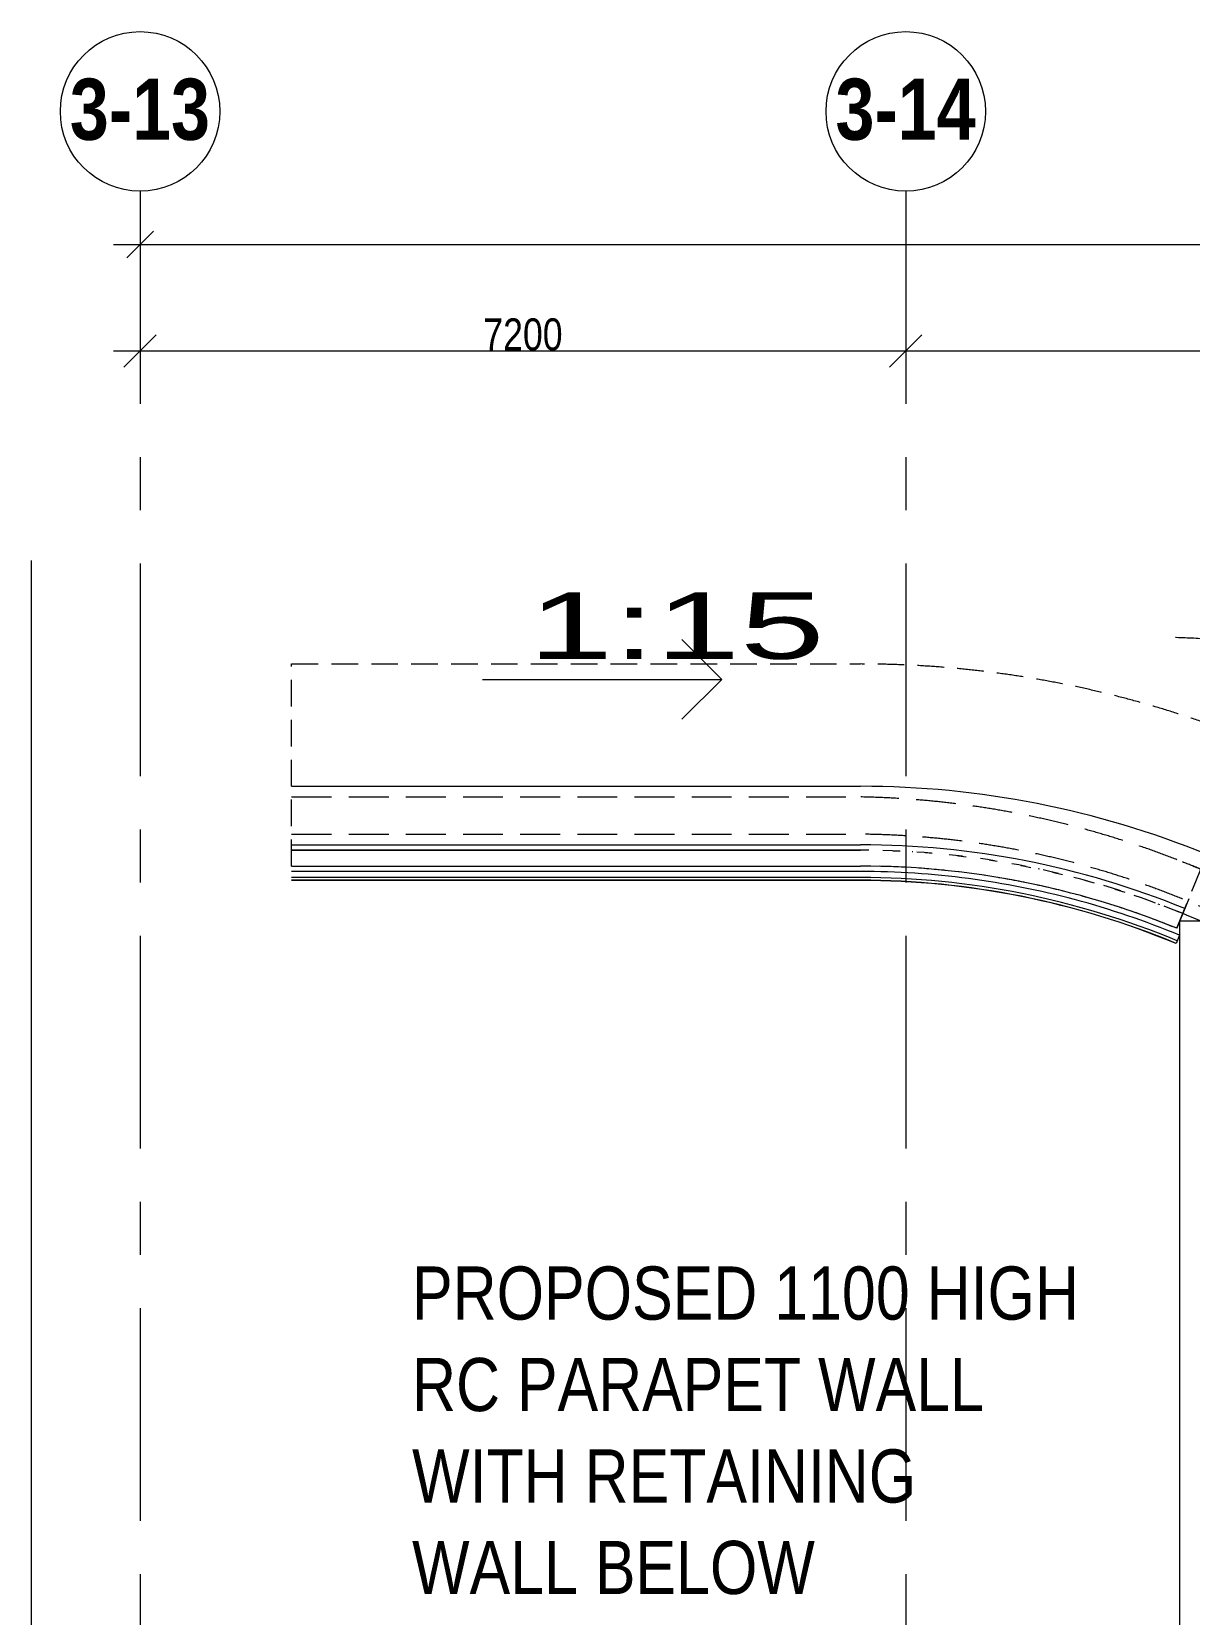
# Model space of a CAD drawing. Header units: millimetres. Extents: x 50620 to 404449, y -131543 to 97.
# Drawn here: x 318892 to 329779, y -14782 to 97 of the extents above; entities that cross this region are included whole.
import ezdxf

# ---------------------------------------------------------------- set-up
doc = ezdxf.new("R2010")
doc.units = ezdxf.units.MM
for name, pattern in [('CONTINOUS', [0]), ('DASHED', [0.75, 0.5, -0.25]), ('IDA - Grid Line', [3500, 2000, -500, 500, -500]), ('IDA - Hidden 065', [537.5, 375, -162.5])]:
    doc.linetypes.add(name, pattern=pattern)
doc.layers.get('Defpoints').update_dxf_attribs({"color": 130})
for name, color, linetype, lineweight in [('A-_ANOT----_D', 8, 'Continuous', 9), ('A-_ANOTTEXT_T', 8, 'Continuous', 0), ('A-_DETA----_E-1', 8, 'Continuous', 9), ('A-_DETA----_E-10', 8, 'IDA - Hidden 065', 9), ('A-_DETA----_E-2', 8, 'IDA - Hidden 065', 9), ('A-_DETA----_ED-1', 8, 'Continuous', 9), ('A-_FLOR----_E', 8, 'Continuous', 9), ('A-_HANR----_E3', 8, 'Continuous', 9), ('A-_WALL----_E', 8, 'Continuous', 9), ('M-_ARCHI', 8, 'Continuous', 5), ('Retaining Walls', 8, 'Continuous', 5), ('S-_ANOTGRID_E', 8, 'Continuous', 5)]:
    doc.layers.add(name, color=color, linetype=linetype, lineweight=lineweight)
doc.layers.add('S-_ANOTGRID_E-1', color=9, linetype='IDA - Grid Line', lineweight=5, true_color=0x808080)
doc.styles.add('Arial', font='arial.ttf', dxfattribs={"width": 0.8, "height": 300})
doc.styles.add('Arial Narrow_1', font='ARIALN.TTF', dxfattribs={"width": 2, "height": 300})
doc.styles.add('Arial Narrow_2', font='ARIALN.TTF', dxfattribs={"height": 90})
doc.styles.add('Arial Narrow_B', font='ARIALNB.TTF', dxfattribs={"height": 150})
doc.dimstyles.new('IDA_-_Arial_-_2_5mm_-_Black_-_Diagonal', dxfattribs={"dimscale": 304.8, "dimtxt": 300, "dimasz": 1, "dimexe": 0.82021, "dimexo": 0.410105, "dimgap": 0, "dimtad": 1, "dimdec": 0, "dimzin": 0, "dimdsep": 46, "dimtxsty": 'Arial', "dimblk1": 'OBLIQUE', "dimblk2": 'OBLIQUE', "dimsah": 1, "dimcen": 0.09, "dimdle": 0.82021, "dimadec": 6, "dimazin": 0, "dimtfac": 1, "dimtdec": 0, "dimtmove": 0, "dimatfit": 2, "dimfxl": 1, "dimtvp": 1, "dimtolj": 1, "dimtzin": 0, "dimarcsym": 2})
doc.dimstyles.new('IDA_-_Arial_-_2_5mm_-_Black_-_Diagonal_1', dxfattribs={"dimscale": 304.8, "dimtxt": 639.644359, "dimasz": 0.82021, "dimexe": 0.82021, "dimexo": 0.410105, "dimgap": 0, "dimtad": 1, "dimdec": 0, "dimzin": 0, "dimdsep": 46, "dimtxsty": 'Arial Narrow_1', "dimblk1": 'OBLIQUE', "dimblk2": 'OBLIQUE', "dimsah": 1, "dimcen": 0.09, "dimdle": 0.82021, "dimadec": 6, "dimazin": 0, "dimtfac": 1, "dimtdec": 4, "dimtix": 1, "dimtmove": 2, "dimatfit": 3, "dimfxl": 1, "dimtvp": 1, "dimtolj": 1, "dimtzin": 0, "dimarcsym": 2})

# ---------------------------------------------------------------- blocks, each defined once
blk = doc.blocks.new('M_Break Line - M_Break Line-5932153-BLK 2 2ND STOREY PLAN')
at = {"layer": 'A-_DETA----_ED-1'}
blk.add_line((350, 0), (64224, 0), dxfattribs=at)
blk = doc.blocks.new('Grid - 3_0mm Dia-3628821-BLK 2 2ND STOREY PLAN')
at = {"layer": 'S-_ANOTGRID_E'}
blk.add_circle((0, 0), 3, dxfattribs=at)
blk = doc.blocks.new('_Oblique')
at = {"color": 0, "linetype": 'ByBlock', "lineweight": -2}
blk.add_line((-0.5, -0.5), (0.5, 0.5), dxfattribs=at)
blk = doc.blocks.new('*D469')
at = {"layer": 'A-_ANOT----_D', "color": 0, "lineweight": -2, "transparency": 16777216}
for p, q in [((-65325, 26093), (-43225, 26093)), ((-65075, 26145), (-65075, 25843)), ((-43475, 26145), (-43475, 25843))]:
    blk.add_line(p, q, dxfattribs=at)
at = {"layer": 'Defpoints', "color": 0, "transparency": 16777216}
for p in [(-65075, 26270), (-43475, 26270), (-43475, 26093)]:
    blk.add_point(p, dxfattribs=at)
at = {"layer": 'A-_ANOT----_D', "color": 0, "lineweight": -2, "transparency": 16777216, "xscale": 250, "yscale": 250, "zscale": 250}
for p, rotation in [((-65075, 26093), 180.0000113478076), ((-43475, 26093), 1.134780761601936e-05)]:
    blk.add_blockref('_Oblique', p, dxfattribs=dict(at, rotation=rotation))
at = {"layer": 'A-_ANOT----_D', "color": 0, "lineweight": 5, "transparency": 16777216, "insert": (-54850, 26685), "char_height": 300, "width": 2375.82, "attachment_point": 1, "rotation": 0, "line_spacing_factor": 0.974696, "style": 'Arial Narrow_1'}
blk.add_mtext('\\A1;21600', dxfattribs=at)
blk = doc.blocks.new('*D433')
at = {"layer": 'A-_ANOT----_D', "color": 0, "lineweight": -2, "transparency": 16777216}
for p, q in [((-65325, 25093), (-57625, 25093)), ((-65075, 25145), (-65075, 24843)), ((-57875, 25145), (-57875, 24843))]:
    blk.add_line(p, q, dxfattribs=at)
at = {"layer": 'Defpoints', "color": 0, "transparency": 16777216}
for p in [(-65075, 25270), (-57875, 25270), (-57875, 25093)]:
    blk.add_point(p, dxfattribs=at)
at = {"layer": 'A-_ANOT----_D', "color": 0, "lineweight": -2, "transparency": 16777216, "xscale": 304.8, "yscale": 304.8, "zscale": 304.8}
for p, rotation in [((-65075, 25093), 180.0000113478076), ((-57875, 25093), 1.134780761601936e-05)]:
    blk.add_blockref('_Oblique', p, dxfattribs=dict(at, rotation=rotation))
at = {"layer": 'A-_ANOT----_D', "color": 0, "lineweight": 5, "transparency": 16777216, "insert": (-61475, 25247), "char_height": 300, "width": 1900.66, "attachment_point": 5, "rotation": 0, "style": 'Arial'}
blk.add_mtext('\\A1;7200', dxfattribs=at)
blk = doc.blocks.new('*D434')
at = {"layer": 'A-_ANOT----_D', "color": 0, "lineweight": -2, "transparency": 16777216}
for p, q in [((-58125, 25093), (-50425, 25093)), ((-57875, 25145), (-57875, 24843)), ((-50675, 25145), (-50675, 24843))]:
    blk.add_line(p, q, dxfattribs=at)
at = {"layer": 'Defpoints', "color": 0, "transparency": 16777216}
for p in [(-57875, 25270), (-50675, 25270), (-50675, 25093)]:
    blk.add_point(p, dxfattribs=at)
at = {"layer": 'A-_ANOT----_D', "color": 0, "lineweight": -2, "transparency": 16777216, "xscale": 304.8, "yscale": 304.8, "zscale": 304.8}
for p, rotation in [((-57875, 25093), 180.0000113478076), ((-50675, 25093), 1.134780761601936e-05)]:
    blk.add_blockref('_Oblique', p, dxfattribs=dict(at, rotation=rotation))
at = {"layer": 'A-_ANOT----_D', "color": 0, "lineweight": 5, "transparency": 16777216, "insert": (-54275, 25247), "char_height": 300, "width": 1900.66, "attachment_point": 5, "rotation": 0, "style": 'Arial'}
blk.add_mtext('\\A1;7200', dxfattribs=at)
blk = doc.blocks.new('ARCHI 2ND_2024 09 11')
at = {"layer": 'A-_ANOT----_D', "color": 8, "lineweight": 5}
for p, q in [((-59605.6, 22005.2), (-59980.6, 22380.2)), ((-61855.6, 22005.2), (-59605.6, 22005.2)), ((-59605.6, 22005.2), (-59980.6, 21630.2))]:
    blk.add_line(p, q, dxfattribs=at)
at = {"layer": 'A-_DETA----_E-1', "color": 8, "lineweight": 5}
blk.add_arc((-58300, 12400), 8000, 65.16038, 67.74786, dxfattribs=at)
at = {"layer": 'A-_DETA----_E-10', "lineweight": 5}
blk.add_arc((-55500, 15900), 6500, 0, 90, dxfattribs=at)
at = {"layer": 'A-_DETA----_E-2', "color": 8, "lineweight": 5}
for p, q in [((-63650, 20900), (-58300, 20900)), ((-63650, 20550), (-58300, 20550))]:
    blk.add_line(p, q, dxfattribs=at)
for centre, radius, start, end in [((-58461.6, 12289.4), 8612.2, 357.12874, 88.90499), ((-58382.1, 12313), 8237.4, 356.77775, 89.42861)]:
    blk.add_arc(centre, radius, start, end, dxfattribs=at)
at = {"layer": 'A-_FLOR----_E', "color": 8, "lineweight": 5}
for p, q in [((-63650, 20400), (-58300, 20400)), ((-58300, 20400), (-63650, 20400)), ((-58221.9, 20399.6), (-58300, 20400)), ((-57807.3, 20384.8), (-57816, 20385.3)), ((-56617.7, 20221.1), (-56631.2, 20224)), ((-55503.6, 19895.3), (-55487.8, 19889.4)), ((-55337.5, 19831.3), (-55300, 19816.2))]:
    blk.add_line(p, q, dxfattribs=at)
at = {"layer": 'A-_FLOR----_E', "color": 8, "lineweight": 5, "flags": 128}
for points in [[(-57930.8, 20391.5), (-58000.8, 20394.4), (-58090, 20397.2)], [(-57996.6, 20394.2), (-57992.6, 20394.1), (-57926.4, 20391.3)], [(-57633.4, 20372.2), (-57702, 20377.6), (-57771, 20382.5)], [(-57693.7, 20377), (-57685.6, 20376.4), (-57625.5, 20371.5)], [(-57342.9, 20342.5), (-57404, 20349.7), (-57468, 20356.6)], [(-57391.6, 20348.3), (-57379.5, 20346.9), (-57305.6, 20338)], [(-57041.6, 20300.4), (-57107.3, 20310.6), (-57172.4, 20320.1)], [(-57090.8, 20308.1), (-57074.8, 20305.6), (-57015.7, 20296.2)], [(-56744.1, 20247.2), (-56812.3, 20260.5), (-56878.9, 20272.8)], [(-56791.8, 20256.5), (-56771.9, 20252.7), (-56698.2, 20238)], [(-56438, 20180.3), (-56519.3, 20199.3), (-56583.2, 20213.6)], [(-56494.9, 20193.7), (-56471.2, 20188.2), (-56401.2, 20171.4)], [(-56161.3, 20108.8), (-56228.9, 20127.3), (-56294, 20144.4)], [(-56200.6, 20119.6), (-56173.3, 20112.1), (-56104.1, 20092.7)], [(-55851.2, 20016), (-55941.3, 20044.4), (-56013.5, 20066.3)], [(-55909.3, 20034.4), (-55878.5, 20024.7), (-55813.4, 20003.8)], [(-55597.4, 19929.7), (-55657, 19950.8), (-55726.2, 19974.7)], [(-55621.5, 19938.3), (-55587.2, 19926), (-55529.3, 19904.9)], [(-55292.1, 19813), (-55376.5, 19846.7), (-55443.8, 19872.8)]]:
    blk.add_lwpolyline(points, dxfattribs=at)
at = {"layer": 'A-_FLOR----_E', "color": 8, "lineweight": 5}
blk.add_arc((-58300, 12400), 8000, 67.50763, 67.97569, dxfattribs=at)
at = {"layer": 'A-_HANR----_E3', "color": 8, "lineweight": 5}
blk.add_line((-55300, 19599.8), (-55332.4, 19521.7), dxfattribs=at)
for points in [[(-56286.7, 19934.7, 0.0649674), (-58300.1, 20200), (-63650, 20200)], [(-56286.7, 19934.7, 0.0649674), (-58300.1, 20200), (-63650, 20200)], [(-55321.8, 19547.3, 0.0984108), (-58300.2, 20143.1), (-63650, 20143.1)], [(-55331.8, 19523.2, 0.0984103), (-58300.2, 20117), (-63650, 20117)], [(-55332.4, 19521.7, 0.0984102), (-58300.2, 20115.4), (-63650, 20115.4)], [(-55300, 19599.8, 0.0332321), (-56286.7, 19934.7)]]:
    blk.add_lwpolyline(points, format="xyb", dxfattribs=at)
at = {"layer": 'A-_WALL----_E', "color": 8, "lineweight": 5}
for p, q in [((-55300, 19732.1), (-55300, -28550)), ((-55100, 19732.1), (-55300, 19732.1))]:
    blk.add_line(p, q, dxfattribs=at)
at = {"layer": 'Retaining Walls', "color": 8, "linetype": 'DASHED', "lineweight": 5, "ltscale": 500}
for p, q in [((-63650, 22150), (-58300, 22150)), ((-63650, 22150), (-58300, 22150)), ((-63650, 20250), (-63650, 22150)), ((-55327.1, 19665.7), (-54598.3, 21448.9)), ((-55327.1, 19665.7), (-54608.3, 21424.5)), ((-63650, 20450), (-58300, 20450)), ((-63650, 20400), (-63650, 20399.8)), ((-63650, 20250), (-58300, 20250))]:
    blk.add_line(p, q, dxfattribs=at)
at = {"layer": 'Retaining Walls', "color": 8, "linetype": 'CONTINOUS', "lineweight": 5, "ltscale": 500}
for p, q in [((-63650, 21000), (-58300, 21000)), ((-63650, 20450), (-58300, 20450)), ((-63650, 20250), (-58300, 20250)), ((-55213.6, 19943.4), (-55327.1, 19665.7))]:
    blk.add_line(p, q, dxfattribs=at)
at = {"layer": 'Retaining Walls', "color": 8, "linetype": 'DASHED', "lineweight": 5, "ltscale": 500}
blk.add_lwpolyline([(-63650, 20399.8), (-63650, 20400)], dxfattribs=at)
for radius, end in [(9760.6, 89.9922), (9760.6, 89.9922), (7860.6, 89.9922), (8460.6, 69.0289)]:
    blk.add_arc((-58301.1, 12389.4), radius, 67.76926, end, dxfattribs=at)
at = {"layer": 'Retaining Walls', "color": 8, "linetype": 'CONTINOUS', "lineweight": 5, "ltscale": 500}
for radius in [8610.6, 8060.6, 7860.6]:
    blk.add_arc((-58301.1, 12389.4), radius, 67.76926, 89.9922, dxfattribs=at)
at = {"layer": 'S-_ANOTGRID_E-1', "color": 8, "lineweight": 5}
for p, q in [((-65075, 26594.8), (-65075, -93697.5)), ((-57875, 26594.8), (-57875, -93697.5))]:
    blk.add_line(p, q, dxfattribs=at)
at = {"layer": 'A-_DETA----_ED-1', "color": 8, "lineweight": 5, "rotation": 90.0000000000585}
blk.add_blockref('M_Break Line - M_Break Line-5932153-BLK 2 2ND STOREY PLAN', (-66095, -41100), dxfattribs=at)
at = {"layer": 'S-_ANOTGRID_E', "color": 8, "lineweight": 5, "xscale": 249.9999999999999, "yscale": 249.9999999999999, "zscale": 249.9999999999999, "rotation": 180.0000000000585}
for p in [(-65075, 27344.8), (-57875, 27344.8)]:
    blk.add_blockref('Grid - 3_0mm Dia-3628821-BLK 2 2ND STOREY PLAN', p, dxfattribs=at)
at = {"layer": 'A-_ANOT----_D', "color": 8, "lineweight": 5, "insert": (-61424.6, 22823.1), "char_height": 625, "width": 1665.616, "attachment_point": 1, "line_spacing_factor": 0.974696, "style": 'Arial Narrow_1'}
blk.add_mtext('1:15', dxfattribs=at)
at = {"layer": 'A-_ANOTTEXT_T', "color": 8, "lineweight": 5, "char_height": 500, "attachment_point": 1, "style": 'Arial Narrow_2'}
for s, insert, width in [('PROPOSED 1100 HIGH ', (-62517.3, 16486.1), 7896.622), ('RC PARAPET WALL ', (-62517.3, 15626.2), 6894.512), ('WITH RETAINING ', (-62517.3, 14766.4), 6052.741), ('WALL BELOW', (-62517.3, 13906.5), 4709.914)]:
    blk.add_mtext(s, dxfattribs=dict(at, insert=insert, width=width))
at = {"layer": 'S-_ANOTGRID_E', "color": 8, "lineweight": 5, "char_height": 575, "width": 1583.333, "attachment_point": 1, "style": 'Arial Narrow_B'}
for s, insert in [('3-13', (-65735.9, 27653.4)), ('3-14', (-58535.9, 27653.4))]:
    blk.add_mtext(s, dxfattribs=dict(at, insert=insert))
at = {"layer": 'A-_ANOT----_D', "color": 8, "lineweight": 5}
dim = blk.add_linear_dim(base=(-43475, 26093.5), p1=(-65075, 26270.3), p2=(-43475, 26270.3), angle=0, dimstyle='IDA_-_Arial_-_2_5mm_-_Black_-_Diagonal_1', override={"dimpost": '<>', "dimfxl": 21600}, dxfattribs=at)
dim.commit()
dim.dimension.update_dxf_attribs({"geometry": '*D469', "text_midpoint": (-53662, 26484.6), "dimtype": 160})
for base, p1, p2, picture, middle in [((-57875, 25093.5), (-65075, 25270.3), (-57875, 25270.3), '*D433', (-61475, 25246.7)), ((-50675, 25093.5), (-57875, 25270.3), (-50675, 25270.3), '*D434', (-54275, 25246.7))]:
    dim = blk.add_linear_dim(base=base, p1=p1, p2=p2, angle=0, dimstyle='IDA_-_Arial_-_2_5mm_-_Black_-_Diagonal', override={"dimpost": '<>', "dimfxl": 7200}, dxfattribs=at)
    dim.commit()
    dim.dimension.update_dxf_attribs({"geometry": picture, "text_midpoint": middle})

msp = doc.modelspace()

# ---------------------------------------------------------------- block references
at = {"layer": 'M-_ARCHI', "lineweight": 5, "extrusion": (0.000419962, 1.0854e-05, 1), "rotation": 359.9999887056363}
msp.add_blockref('ARCHI 2ND_2024 09 11', (384987, -27998, 422), dxfattribs=at)

doc.saveas('drawing.dxf')
